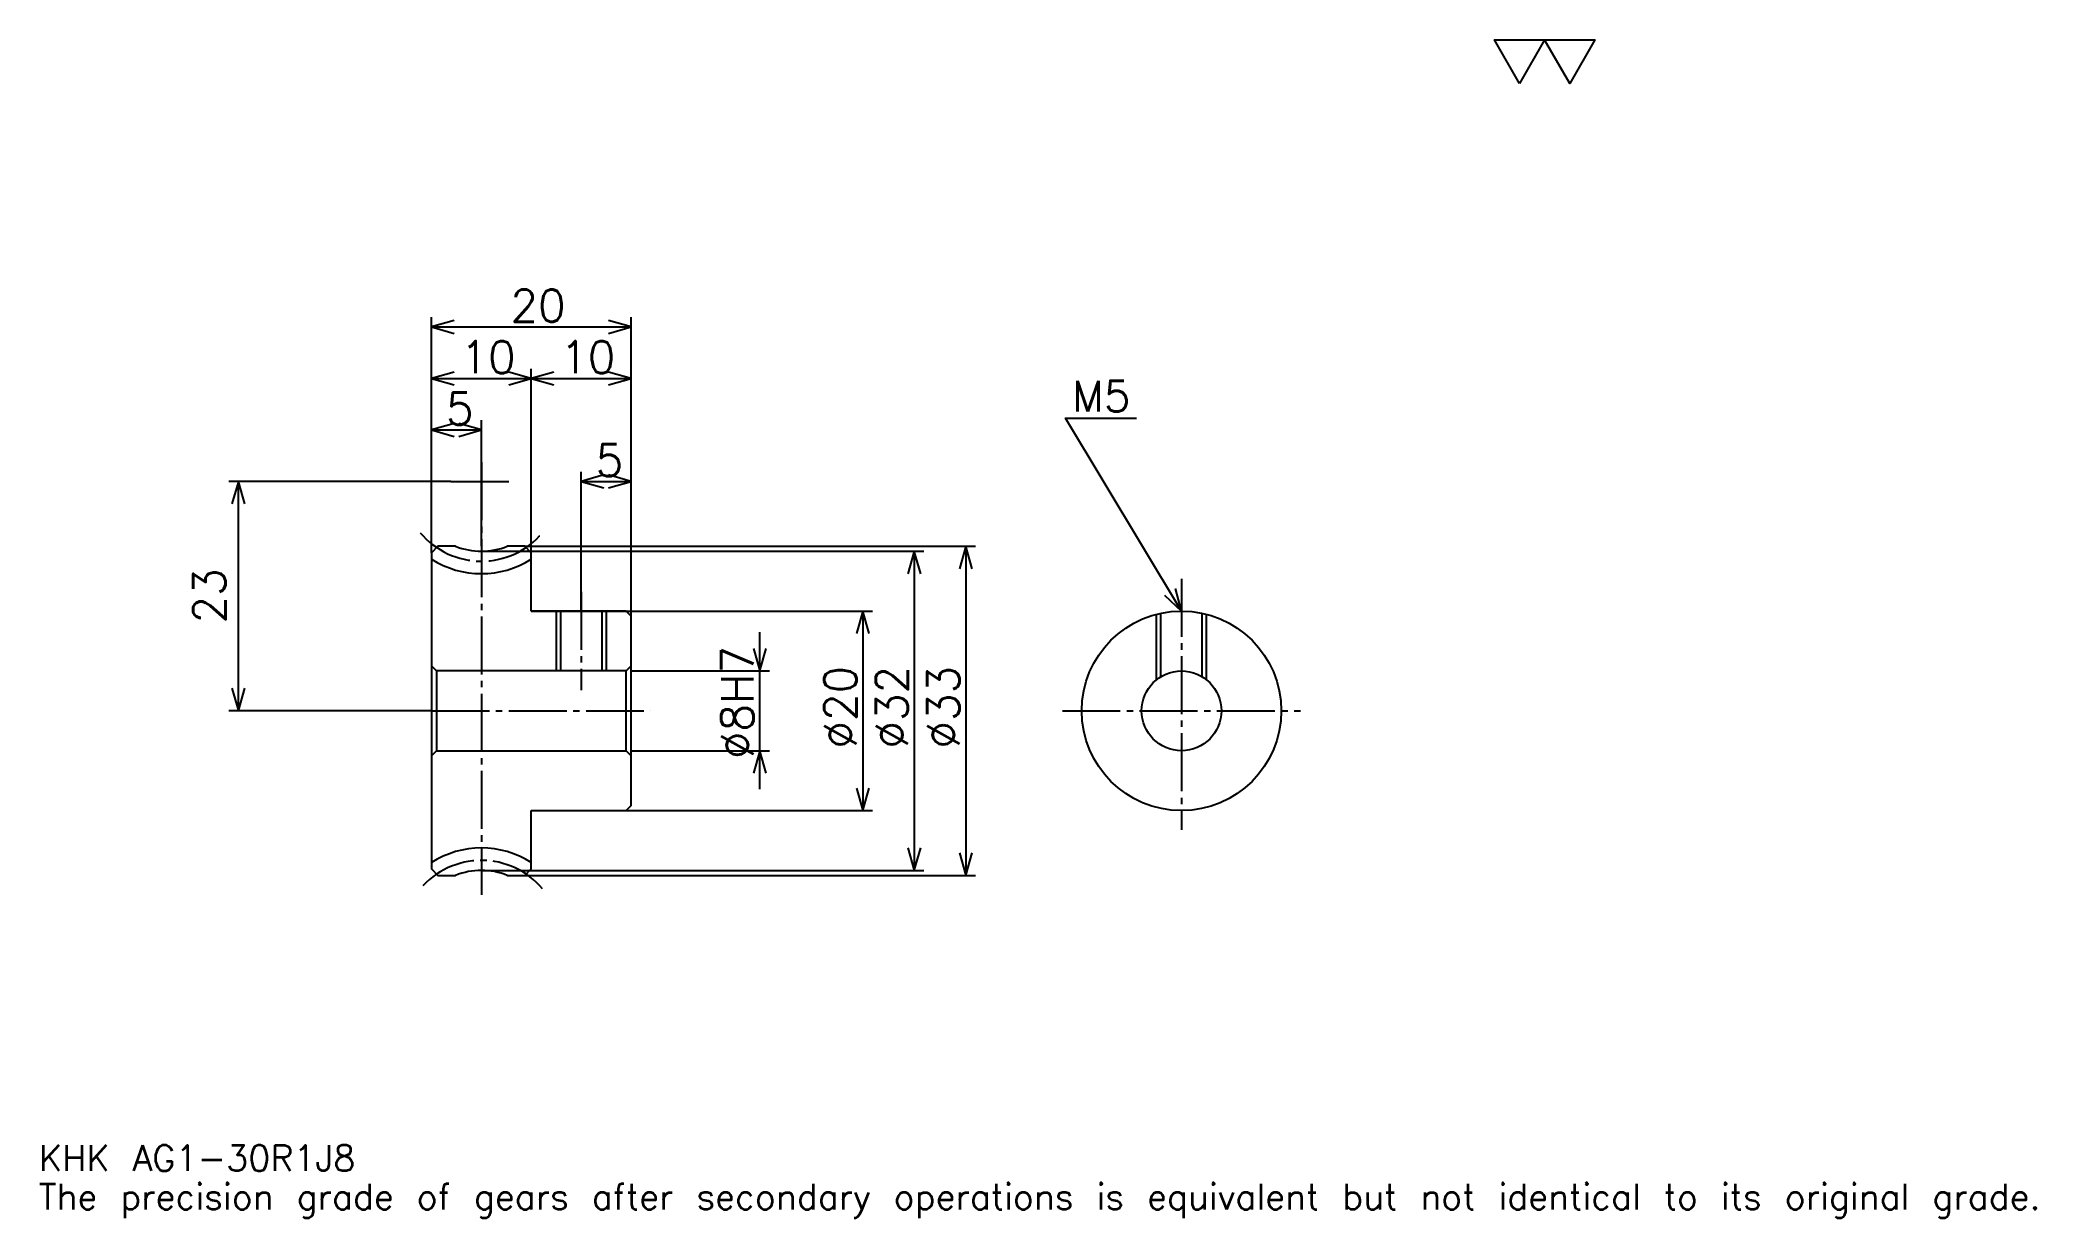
# Model space of a CAD drawing. Extents: x 7 to 207, y 2 to 120.
import ezdxf

# ---------------------------------------------------------------- set-up
doc = ezdxf.new("R2010")
doc.units = 0
doc.linetypes.add('DASHDOT', pattern=[7.741935, 5.806452, -0.645161, 0.645161, -0.645161])
doc.layers.get('0').update_dxf_attribs({"linetype": 'CONTINUOUS'})
doc.layers.add('DASHDOT', color=6, linetype='DASHDOT')
doc.styles.add('KANJI', font='TXT', dxfattribs={"bigfont": 'BIGFONT'})

msp = doc.modelspace()

# ---------------------------------------------------------------- linework, layer by layer
at = {"color": 5}
for p, q in [((45.80645, 69.725807), (45.80645, 92.677422)), ((65.80645, 69.725807), (65.80645, 92.677422)), ((45.80645, 91.709679), (65.80645, 91.709679)), ((45.80645, 86.548386), (55.80645, 86.548386)), ((55.80645, 69.725807), (55.80645, 87.516129)), ((55.80645, 86.548386), (65.80645, 86.548386)), ((50.80645, 69.725807), (50.80645, 82.354843)), ((45.80645, 81.3871), (50.80645, 81.3871)), ((47.741932, 76.225807), (25.483868, 76.225807)), ((26.451611, 53.225807), (26.451611, 76.225807)), ((60.80645, 69.725807), (60.80645, 77.19355)), ((60.80645, 76.225807), (65.80645, 76.225807)), ((45.80645, 69.080643), (45.80645, 69.725807)), ((50.80645, 69.225807), (65.80645, 69.225807)), ((55.161289, 69.725807), (65.80645, 69.725807)), ((55.80645, 69.080643), (55.80645, 69.725807)), ((60.80645, 63.225807), (60.80645, 69.725807)), ((65.80645, 69.725807), (100.322578, 69.725807)), ((65.80645, 62.725807), (65.80645, 69.725807)), ((65.80645, 69.225807), (95.161285, 69.225807)), ((94.193542, 69.225807), (94.193542, 37.225807)), ((99.354836, 69.725807), (99.354836, 36.725807)), ((55.80645, 63.225807), (65.80645, 63.225807)), ((65.80645, 63.225807), (90, 63.225807)), ((89.032257, 63.225807), (89.032257, 43.225807)), ((78.709671, 45.354839), (78.709671, 61.096775)), ((65.80645, 57.225807), (79.677414, 57.225807)), ((45.80645, 53.225807), (25.483868, 53.225807)), ((65.80645, 49.225807), (79.677414, 49.225807)), ((55.80645, 43.225807), (65.80645, 43.225807)), ((65.80645, 43.225807), (90, 43.225807)), ((50.80645, 37.225807), (65.80645, 37.225807)), ((55.161289, 36.725807), (65.80645, 36.725807)), ((65.80645, 37.225807), (95.161285, 37.225807)), ((65.80645, 36.725807), (100.322578, 36.725807))]:
    msp.add_line(p, q, dxfattribs=at)
at = {"color": 4}
for p, q in [((65.80645, 57.725807), (65.30645, 57.225807)), ((45.80645, 48.725807), (46.30645, 49.225807)), ((65.80645, 48.725807), (65.30645, 49.225807))]:
    msp.add_line(p, q, dxfattribs=at)
at = {"color": 7}
msp.add_lwpolyline([(154.838715, 116.129036), (152.322586, 120.490326), (162.3871, 120.490326), (159.870972, 116.129036), (157.354843, 120.490326), (154.838715, 116.129036)], dxfattribs=at)
at = {"color": 5}
for points in [[(48.064514, 92.354843), (45.80645, 91.709679), (48.064514, 91.064514)], [(63.548386, 91.064514), (65.80645, 91.709679), (63.548386, 92.354843)], [(48.064514, 87.193542), (45.80645, 86.548386), (48.064514, 85.903229)], [(53.548386, 85.903229), (55.80645, 86.548386), (53.548386, 87.193542)], [(58.064514, 87.193542), (55.80645, 86.548386), (58.064514, 85.903229)], [(63.548386, 85.903229), (65.80645, 86.548386), (63.548386, 87.193542)], [(48.064514, 82.032257), (45.80645, 81.3871), (48.064514, 80.741936)], [(48.548386, 80.741936), (50.80645, 81.3871), (48.548386, 82.032257)], [(120.967743, 63.225807), (109.354836, 82.580643), (116.451614, 82.580643)], [(27.096771, 73.967743), (26.451611, 76.225807), (25.80645, 73.967743)], [(63.064514, 76.870972), (60.80645, 76.225807), (63.064514, 75.580643)], [(63.548386, 75.580643), (65.80645, 76.225807), (63.548386, 76.870972)], [(94.838707, 66.967743), (94.193542, 69.225807), (93.548386, 66.967743)], [(100, 67.467743), (99.354836, 69.725807), (98.709671, 67.467743)], [(119.252754, 64.830147), (120.967743, 63.225807), (120.3592, 65.494019)], [(89.677414, 60.967743), (89.032257, 63.225807), (88.3871, 60.967743)], [(78.064514, 59.483871), (78.709671, 57.225807), (79.354836, 59.483871)], [(25.80645, 55.483871), (26.451611, 53.225807), (27.096771, 55.483871)], [(79.354836, 46.967743), (78.709671, 49.225807), (78.064514, 46.967743)], [(88.3871, 45.483871), (89.032257, 43.225807), (89.677414, 45.483871)], [(93.548386, 39.483871), (94.193542, 37.225807), (94.838707, 39.483871)], [(98.709671, 38.983871), (99.354836, 36.725807), (100, 38.983871)]]:
    msp.add_lwpolyline(points, dxfattribs=at)
at = {"color": 4}
for points in [[(48.208374, 69.725807), (46.451611, 69.725807), (45.80645, 69.080643), (45.80645, 48.725807)], [(55.80645, 63.225807), (55.80645, 69.080643), (55.161289, 69.725807), (53.404526, 69.725807)], [(55.80645, 43.225807), (65.30645, 43.225807), (65.80645, 43.725807), (65.80645, 62.725807), (65.30645, 63.225807), (55.80645, 63.225807)], [(58.30645, 63.225807), (58.30645, 57.225807)], [(58.741447, 63.225807), (58.741447, 57.225807)], [(62.871452, 63.225807), (62.871452, 57.225807)], [(63.30645, 63.225807), (63.30645, 57.225807)], [(118.467743, 56.348305), (118.467743, 62.908264)], [(118.90274, 56.651558), (118.90274, 63.010273)], [(123.032745, 56.651558), (123.032745, 63.010273)], [(123.467743, 56.348305), (123.467743, 62.908264)], [(45.80645, 57.725807), (46.30645, 57.225807), (46.30645, 49.225807), (65.30645, 49.225807), (65.30645, 57.225807), (46.30645, 57.225807)], [(45.80645, 48.725807), (45.80645, 37.370968), (46.451611, 36.725807), (48.208374, 36.725807)], [(53.404526, 36.725807), (55.161289, 36.725807), (55.80645, 37.370968), (55.80645, 43.225807)]]:
    msp.add_lwpolyline(points, dxfattribs=at)
for radius in [10, 4]:
    msp.add_circle((120.967743, 53.225807), radius, dxfattribs=at)
for centre, radius, start, end in [((50.80645, 76.225807), 9.25, 237.27955606, 302.72044394), ((50.80645, 76.225807), 7, 248.21321192, 291.78678997), ((50.80645, 30.225807), 9.25, 57.27955606, 122.72044394), ((50.80645, 30.225807), 7, 68.21321003, 111.78678808)]:
    msp.add_arc(centre, radius, start, end, dxfattribs=at)
at = {"layer": 'DASHDOT', "color": 7}
for p, q in [((50.80645, 78.161293), (50.80645, 34.790321)), ((47.741932, 76.225807), (53.870964, 76.225807)), ((120.967743, 66.451614), (120.967743, 41.290321)), ((45.80645, 53.225807), (67.741936, 53.225807)), ((109.032257, 53.225807), (132.903229, 53.225807))]:
    msp.add_line(p, q, dxfattribs=at)
msp.add_lwpolyline([(60.80645, 65.161293), (60.80645, 55.290321)], dxfattribs=at)
for centre, start, end in [((50.80645, 76.225807), 220.00000449, 319.99999751), ((50.80645, 30.225807), 40.00000249, 139.99999551)]:
    msp.add_arc(centre, 8, start, end, dxfattribs=at)

# ---------------------------------------------------------------- texts
at = {"color": 7, "style": 'KANJI'}
for s, height, p in [('20', 3.225806, (53.709675, 92.225807)), ('10', 3.225806, (48.709675, 87.064514)), ('10', 3.225806, (58.709675, 87.064514)), ('M5', 3.096774, (110, 83.225807)), ('5', 3.225806, (47.258064, 81.903229)), ('5', 3.225806, (62.258064, 76.741936)), ('KHK AG1-30R1J8', 2.580645, (6.451613, 7.096774)), ('The precision grade of gears after secondary operations is equivalent but not identical to its original grade.', 2.580645, (6.451613, 3.225806))]:
    msp.add_text(s, height=height, dxfattribs=at).set_placement(p)
for s, p in [('23', (25.161287, 61.983871)), ('%%c8H7', (78.064514, 48.387096)), ('%%c20', (88.3871, 49.435486)), ('%%c32', (93.548386, 49.435486)), ('%%c33', (98.709671, 49.435486))]:
    msp.add_text(s, height=3.225806, rotation=90, dxfattribs=at).set_placement(p)

doc.saveas('drawing.dxf')
